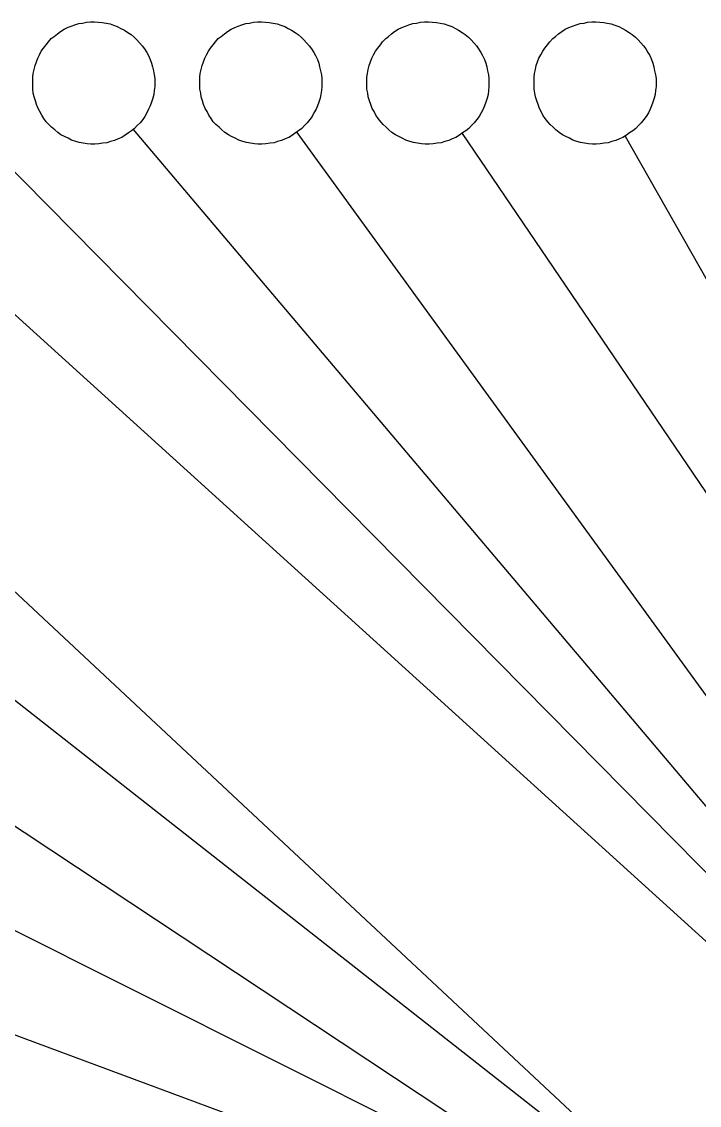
# Model space of a CAD drawing. Extents: x 9 to 432, y 44 to 411.
# Drawn here: x 36.9 to 79.7, y 121.8 to 190.2 of the extents above; entities that cross this region are included whole.
import ezdxf

# ---------------------------------------------------------------- set-up
doc = ezdxf.new("R2010")
doc.units = 0
doc.layers.get('0').update_dxf_attribs({"linetype": 'CONTINUOUS'})

msp = doc.modelspace()

# ---------------------------------------------------------------- linework, layer by layer
at = {"color": 7}
for p, q in [((39.144222, 189.454367), (39.341778, 189.595478)), ((39.341778, 189.595478), (39.567556, 189.736589)), ((39.567556, 189.736589), (39.793333, 189.849478)), ((39.793333, 189.849478), (40.019111, 189.934144)), ((40.019111, 189.934144), (40.244889, 190.018811)), ((40.244889, 190.018811), (40.498889, 190.103478)), ((40.498889, 190.103478), (40.724667, 190.1317)), ((40.724667, 190.1317), (40.978667, 190.188144)), ((40.978667, 190.188144), (41.232667, 190.216367)), ((41.232667, 190.216367), (41.486667, 190.216367)), ((41.486667, 190.216367), (41.740667, 190.188144)), ((41.740667, 190.188144), (41.966444, 190.159922)), ((41.966444, 190.159922), (42.220444, 190.1317)), ((42.220444, 190.1317), (42.474444, 190.075256)), ((42.474444, 190.075256), (42.700222, 189.990589)), ((42.700222, 189.990589), (42.926, 189.905922)), ((42.926, 189.905922), (43.151778, 189.793033)), ((43.151778, 189.793033), (43.377556, 189.680144)), ((43.377556, 189.680144), (43.603333, 189.539033)), ((43.603333, 189.539033), (43.800889, 189.397922)), ((49.699333, 189.454367), (49.896889, 189.595478)), ((49.896889, 189.595478), (50.122667, 189.736589)), ((50.122667, 189.736589), (50.348444, 189.849478)), ((50.348444, 189.849478), (50.574222, 189.934144)), ((50.574222, 189.934144), (50.8, 190.018811)), ((50.8, 190.018811), (51.054, 190.103478)), ((51.054, 190.103478), (51.279778, 190.1317)), ((51.279778, 190.1317), (51.533778, 190.188144)), ((51.533778, 190.188144), (51.787778, 190.216367)), ((51.787778, 190.216367), (52.041778, 190.216367)), ((52.041778, 190.216367), (52.295778, 190.188144)), ((52.295778, 190.188144), (52.521556, 190.159922)), ((52.521556, 190.159922), (52.775556, 190.1317)), ((52.775556, 190.1317), (53.029556, 190.075256)), ((53.029556, 190.075256), (53.255333, 189.990589)), ((53.255333, 189.990589), (53.509333, 189.905922)), ((53.509333, 189.905922), (53.735111, 189.793033)), ((53.735111, 189.793033), (53.932667, 189.680144)), ((53.932667, 189.680144), (54.158444, 189.539033)), ((54.158444, 189.539033), (54.356, 189.397922)), ((60.254444, 189.454367), (60.452, 189.595478)), ((60.452, 189.595478), (60.677778, 189.736589)), ((60.677778, 189.736589), (60.903556, 189.849478)), ((60.903556, 189.849478), (61.129333, 189.934144)), ((61.129333, 189.934144), (61.355111, 190.018811)), ((61.355111, 190.018811), (61.609111, 190.103478)), ((61.609111, 190.103478), (61.834889, 190.1317)), ((61.834889, 190.1317), (62.088889, 190.188144)), ((62.088889, 190.188144), (62.342889, 190.216367)), ((62.342889, 190.216367), (62.596889, 190.216367)), ((62.596889, 190.216367), (62.850889, 190.188144)), ((62.850889, 190.188144), (63.104889, 190.159922)), ((63.104889, 190.159922), (63.330667, 190.1317)), ((63.330667, 190.1317), (63.584667, 190.075256)), ((63.584667, 190.075256), (63.810444, 189.990589)), ((63.810444, 189.990589), (64.064444, 189.905922)), ((64.064444, 189.905922), (64.290222, 189.793033)), ((64.290222, 189.793033), (64.487778, 189.680144)), ((64.487778, 189.680144), (64.713556, 189.539033)), ((64.713556, 189.539033), (64.911111, 189.397922)), ((70.809556, 189.454367), (71.007111, 189.595478)), ((71.007111, 189.595478), (71.232889, 189.736589)), ((71.232889, 189.736589), (71.458667, 189.849478)), ((71.458667, 189.849478), (71.684444, 189.934144)), ((71.684444, 189.934144), (71.910222, 190.018811)), ((71.910222, 190.018811), (72.164222, 190.103478)), ((72.164222, 190.103478), (72.418222, 190.1317)), ((72.418222, 190.1317), (72.644, 190.188144)), ((72.644, 190.188144), (72.898, 190.216367)), ((72.898, 190.216367), (73.152, 190.216367)), ((73.152, 190.216367), (73.406, 190.188144)), ((73.406, 190.188144), (73.66, 190.159922)), ((73.66, 190.159922), (73.885778, 190.1317)), ((73.885778, 190.1317), (74.139778, 190.075256)), ((74.139778, 190.075256), (74.365556, 189.990589)), ((74.365556, 189.990589), (74.619556, 189.905922)), ((74.619556, 189.905922), (74.845333, 189.793033)), ((74.845333, 189.793033), (75.042889, 189.680144)), ((75.042889, 189.680144), (75.268667, 189.539033)), ((75.268667, 189.539033), (75.466222, 189.397922)), ((38.438667, 188.748811), (38.579778, 188.946367)), ((38.579778, 188.946367), (38.749111, 189.143922)), ((38.749111, 189.143922), (38.946667, 189.285033)), ((38.946667, 189.285033), (39.144222, 189.454367)), ((43.800889, 189.397922), (43.998444, 189.228589)), ((43.998444, 189.228589), (44.167778, 189.059256)), ((44.167778, 189.059256), (44.337111, 188.889922)), ((44.337111, 188.889922), (44.506444, 188.692367)), ((48.993778, 188.748811), (49.134889, 188.946367)), ((49.134889, 188.946367), (49.304222, 189.143922)), ((49.304222, 189.143922), (49.501778, 189.285033)), ((49.501778, 189.285033), (49.699333, 189.454367)), ((54.356, 189.397922), (54.553556, 189.228589)), ((54.553556, 189.228589), (54.722889, 189.059256)), ((54.722889, 189.059256), (54.892222, 188.889922)), ((54.892222, 188.889922), (55.061556, 188.692367)), ((59.548889, 188.748811), (59.69, 188.946367)), ((59.69, 188.946367), (59.887556, 189.143922)), ((59.887556, 189.143922), (60.056889, 189.285033)), ((60.056889, 189.285033), (60.254444, 189.454367)), ((64.911111, 189.397922), (65.108667, 189.228589)), ((65.108667, 189.228589), (65.278, 189.059256)), ((65.278, 189.059256), (65.447333, 188.889922)), ((65.447333, 188.889922), (65.616667, 188.692367)), ((70.104, 188.748811), (70.245111, 188.946367)), ((70.245111, 188.946367), (70.442667, 189.143922)), ((70.442667, 189.143922), (70.612, 189.285033)), ((70.612, 189.285033), (70.809556, 189.454367)), ((75.466222, 189.397922), (75.663778, 189.228589)), ((75.663778, 189.228589), (75.833111, 189.059256)), ((75.833111, 189.059256), (76.002444, 188.889922)), ((76.002444, 188.889922), (76.171778, 188.692367)), ((38.015333, 188.127922), (38.128222, 188.3537)), ((38.128222, 188.3537), (38.269333, 188.551256)), ((38.269333, 188.551256), (38.438667, 188.748811)), ((44.506444, 188.692367), (44.647556, 188.494811)), ((44.647556, 188.494811), (44.788667, 188.269033)), ((44.788667, 188.269033), (44.901556, 188.071478)), ((48.570444, 188.127922), (48.683333, 188.3537)), ((48.683333, 188.3537), (48.824444, 188.551256)), ((48.824444, 188.551256), (48.993778, 188.748811)), ((55.061556, 188.692367), (55.202667, 188.494811)), ((55.202667, 188.494811), (55.343778, 188.269033)), ((55.343778, 188.269033), (55.456667, 188.071478)), ((59.125556, 188.127922), (59.238444, 188.3537)), ((59.238444, 188.3537), (59.379556, 188.551256)), ((59.379556, 188.551256), (59.548889, 188.748811)), ((65.616667, 188.692367), (65.757778, 188.494811)), ((65.757778, 188.494811), (65.898889, 188.269033)), ((65.898889, 188.269033), (66.011778, 188.071478)), ((69.680667, 188.127922), (69.821778, 188.3537)), ((69.821778, 188.3537), (69.934667, 188.551256)), ((69.934667, 188.551256), (70.104, 188.748811)), ((76.171778, 188.692367), (76.312889, 188.494811)), ((76.312889, 188.494811), (76.454, 188.269033)), ((76.454, 188.269033), (76.566889, 188.071478)), ((37.733111, 187.450589), (37.817778, 187.676367)), ((37.817778, 187.676367), (37.902444, 187.902144)), ((37.902444, 187.902144), (38.015333, 188.127922)), ((44.901556, 188.071478), (45.014444, 187.817478)), ((45.014444, 187.817478), (45.099111, 187.5917)), ((45.099111, 187.5917), (45.155556, 187.365922)), ((48.288222, 187.450589), (48.372889, 187.676367)), ((48.372889, 187.676367), (48.457556, 187.902144)), ((48.457556, 187.902144), (48.570444, 188.127922)), ((55.456667, 188.071478), (55.569556, 187.817478)), ((55.569556, 187.817478), (55.654222, 187.5917)), ((55.654222, 187.5917), (55.710667, 187.365922)), ((58.843333, 187.450589), (58.928, 187.676367)), ((58.928, 187.676367), (59.012667, 187.902144)), ((59.012667, 187.902144), (59.125556, 188.127922)), ((66.011778, 188.071478), (66.124667, 187.817478)), ((66.124667, 187.817478), (66.209333, 187.5917)), ((66.209333, 187.5917), (66.265778, 187.365922)), ((69.398444, 187.450589), (69.483111, 187.676367)), ((69.483111, 187.676367), (69.567778, 187.902144)), ((69.567778, 187.902144), (69.680667, 188.127922)), ((76.566889, 188.071478), (76.679778, 187.817478)), ((76.679778, 187.817478), (76.764444, 187.5917)), ((76.764444, 187.5917), (76.820889, 187.365922)), ((37.592, 186.716811), (37.620222, 186.942589)), ((37.620222, 186.942589), (37.676667, 187.196589)), ((37.676667, 187.196589), (37.733111, 187.450589)), ((45.155556, 187.365922), (45.212, 187.111922)), ((45.212, 187.111922), (45.268444, 186.857922)), ((45.268444, 186.857922), (45.296667, 186.632144)), ((48.147111, 186.716811), (48.175333, 186.942589)), ((48.175333, 186.942589), (48.231778, 187.196589)), ((48.231778, 187.196589), (48.288222, 187.450589)), ((55.710667, 187.365922), (55.767111, 187.111922)), ((55.767111, 187.111922), (55.823556, 186.857922)), ((55.823556, 186.857922), (55.851778, 186.632144)), ((58.702222, 186.716811), (58.730444, 186.942589)), ((58.730444, 186.942589), (58.786889, 187.196589)), ((58.786889, 187.196589), (58.843333, 187.450589)), ((66.265778, 187.365922), (66.322222, 187.111922)), ((66.322222, 187.111922), (66.378667, 186.857922)), ((66.378667, 186.857922), (66.406889, 186.632144)), ((69.257333, 186.716811), (69.285556, 186.942589)), ((69.285556, 186.942589), (69.342, 187.196589)), ((69.342, 187.196589), (69.398444, 187.450589)), ((76.820889, 187.365922), (76.877333, 187.111922)), ((76.877333, 187.111922), (76.933778, 186.857922)), ((76.933778, 186.857922), (76.962, 186.632144)), ((37.592, 186.462811), (37.592, 186.716811)), ((37.592, 186.208811), (37.592, 186.462811)), ((37.592, 185.954811), (37.592, 186.208811)), ((45.296667, 186.124144), (45.268444, 185.870144)), ((45.296667, 186.632144), (45.296667, 186.378144)), ((45.296667, 186.378144), (45.296667, 186.124144)), ((48.147111, 186.462811), (48.147111, 186.716811)), ((48.147111, 186.208811), (48.147111, 186.462811)), ((48.147111, 185.954811), (48.147111, 186.208811)), ((55.851778, 186.124144), (55.823556, 185.870144)), ((55.851778, 186.632144), (55.851778, 186.378144)), ((55.851778, 186.378144), (55.851778, 186.124144)), ((58.702222, 186.462811), (58.702222, 186.716811)), ((58.702222, 186.208811), (58.702222, 186.462811)), ((58.702222, 185.954811), (58.702222, 186.208811)), ((66.406889, 186.124144), (66.378667, 185.870144)), ((66.406889, 186.632144), (66.406889, 186.378144)), ((66.406889, 186.378144), (66.406889, 186.124144)), ((69.257333, 186.462811), (69.257333, 186.716811)), ((69.257333, 186.208811), (69.257333, 186.462811)), ((69.257333, 185.954811), (69.257333, 186.208811)), ((76.962, 186.124144), (76.933778, 185.870144)), ((76.962, 186.632144), (76.962, 186.378144)), ((76.962, 186.378144), (76.962, 186.124144)), ((37.620222, 185.700811), (37.592, 185.954811)), ((37.676667, 185.475033), (37.620222, 185.700811)), ((37.761333, 185.221033), (37.676667, 185.475033)), ((45.240222, 185.616144), (45.183778, 185.390367)), ((45.268444, 185.870144), (45.240222, 185.616144)), ((48.203556, 185.700811), (48.147111, 185.954811)), ((48.231778, 185.475033), (48.203556, 185.700811)), ((48.316444, 185.221033), (48.231778, 185.475033)), ((55.795333, 185.616144), (55.738889, 185.390367)), ((55.823556, 185.870144), (55.795333, 185.616144)), ((58.758667, 185.700811), (58.702222, 185.954811)), ((58.786889, 185.475033), (58.758667, 185.700811)), ((58.871556, 185.221033), (58.786889, 185.475033)), ((66.350444, 185.616144), (66.294, 185.390367)), ((66.378667, 185.870144), (66.350444, 185.616144)), ((69.313778, 185.700811), (69.257333, 185.954811)), ((69.342, 185.475033), (69.313778, 185.700811)), ((69.426667, 185.221033), (69.342, 185.475033)), ((76.905556, 185.616144), (76.849111, 185.390367)), ((76.933778, 185.870144), (76.905556, 185.616144)), ((37.817778, 184.995256), (37.761333, 185.221033)), ((37.930667, 184.741256), (37.817778, 184.995256)), ((45.014444, 184.910589), (44.901556, 184.684811)), ((45.099111, 185.136367), (45.014444, 184.910589)), ((45.183778, 185.390367), (45.099111, 185.136367)), ((48.372889, 184.995256), (48.316444, 185.221033)), ((48.485778, 184.741256), (48.372889, 184.995256)), ((55.569556, 184.910589), (55.484889, 184.684811)), ((55.654222, 185.136367), (55.569556, 184.910589)), ((55.738889, 185.390367), (55.654222, 185.136367)), ((58.956222, 184.995256), (58.871556, 185.221033)), ((59.040889, 184.741256), (58.956222, 184.995256)), ((66.124667, 184.910589), (66.04, 184.684811)), ((66.209333, 185.136367), (66.124667, 184.910589)), ((66.294, 185.390367), (66.209333, 185.136367)), ((69.511333, 184.995256), (69.426667, 185.221033)), ((69.596, 184.741256), (69.511333, 184.995256)), ((76.679778, 184.910589), (76.595111, 184.684811)), ((76.764444, 185.136367), (76.679778, 184.910589)), ((76.849111, 185.390367), (76.764444, 185.136367)), ((38.043556, 184.5437), (37.930667, 184.741256)), ((38.156444, 184.317922), (38.043556, 184.5437)), ((38.297556, 184.092144), (38.156444, 184.317922)), ((38.438667, 183.894589), (38.297556, 184.092144)), ((44.675778, 184.233256), (44.534667, 184.0357)), ((44.788667, 184.459033), (44.675778, 184.233256)), ((44.901556, 184.684811), (44.788667, 184.459033)), ((48.598667, 184.5437), (48.485778, 184.741256)), ((48.711556, 184.317922), (48.598667, 184.5437)), ((48.852667, 184.092144), (48.711556, 184.317922)), ((48.993778, 183.894589), (48.852667, 184.092144)), ((55.230889, 184.233256), (55.089778, 184.0357)), ((55.343778, 184.459033), (55.230889, 184.233256)), ((55.484889, 184.684811), (55.343778, 184.459033)), ((59.153778, 184.5437), (59.040889, 184.741256)), ((59.266667, 184.317922), (59.153778, 184.5437)), ((59.407778, 184.092144), (59.266667, 184.317922)), ((59.577111, 183.894589), (59.407778, 184.092144)), ((65.786, 184.233256), (65.644889, 184.0357)), ((65.927111, 184.459033), (65.786, 184.233256)), ((66.04, 184.684811), (65.927111, 184.459033)), ((69.708889, 184.5437), (69.596, 184.741256)), ((69.821778, 184.317922), (69.708889, 184.5437)), ((69.962889, 184.092144), (69.821778, 184.317922)), ((70.132222, 183.894589), (69.962889, 184.092144)), ((76.341111, 184.233256), (76.2, 184.0357)), ((76.482222, 184.459033), (76.341111, 184.233256)), ((76.595111, 184.684811), (76.482222, 184.459033)), ((23.170444, 183.753478), (82.719333, 129.792589)), ((33.584444, 183.612367), (99.285778, 117.064367)), ((38.608, 183.725256), (38.438667, 183.894589)), ((38.777333, 183.555922), (38.608, 183.725256)), ((38.974889, 183.386589), (38.777333, 183.555922)), ((39.172444, 183.217256), (38.974889, 183.386589)), ((44.026667, 183.471256), (43.829111, 183.330144)), ((43.942, 183.414811), (93.330889, 125.051256)), ((44.196, 183.668811), (44.026667, 183.471256)), ((44.365333, 183.838144), (44.196, 183.668811)), ((44.534667, 184.0357), (44.365333, 183.838144)), ((49.163111, 183.725256), (48.993778, 183.894589)), ((49.360667, 183.555922), (49.163111, 183.725256)), ((49.53, 183.386589), (49.360667, 183.555922)), ((49.727556, 183.217256), (49.53, 183.386589)), ((54.581778, 183.471256), (54.384222, 183.330144)), ((54.751111, 183.668811), (54.581778, 183.471256)), ((54.920444, 183.838144), (54.751111, 183.668811)), ((55.089778, 184.0357), (54.920444, 183.838144)), ((59.718222, 183.725256), (59.577111, 183.894589)), ((59.915778, 183.555922), (59.718222, 183.725256)), ((60.085111, 183.386589), (59.915778, 183.555922)), ((60.282667, 183.217256), (60.085111, 183.386589)), ((65.136889, 183.471256), (64.939333, 183.330144)), ((65.306222, 183.668811), (65.136889, 183.471256)), ((65.475556, 183.838144), (65.306222, 183.668811)), ((65.644889, 184.0357), (65.475556, 183.838144)), ((70.273333, 183.725256), (70.132222, 183.894589)), ((70.470889, 183.555922), (70.273333, 183.725256)), ((70.640222, 183.386589), (70.470889, 183.555922)), ((70.837778, 183.217256), (70.640222, 183.386589)), ((75.692, 183.471256), (75.494444, 183.330144)), ((75.861333, 183.668811), (75.692, 183.471256)), ((76.030667, 183.838144), (75.861333, 183.668811)), ((76.2, 184.0357), (76.030667, 183.838144)), ((39.37, 183.076144), (39.172444, 183.217256)), ((39.595778, 182.963256), (39.37, 183.076144)), ((39.821556, 182.850367), (39.595778, 182.963256)), ((40.047333, 182.737478), (39.821556, 182.850367)), ((40.301333, 182.652811), (40.047333, 182.737478)), ((42.756667, 182.709256), (42.502667, 182.652811)), ((42.982444, 182.822144), (42.756667, 182.709256)), ((43.208222, 182.906811), (42.982444, 182.822144)), ((43.434, 183.047922), (43.208222, 182.906811)), ((43.631556, 183.189033), (43.434, 183.047922)), ((43.829111, 183.330144), (43.631556, 183.189033)), ((49.953333, 183.076144), (49.727556, 183.217256)), ((50.150889, 182.963256), (49.953333, 183.076144)), ((50.376667, 182.850367), (50.150889, 182.963256)), ((50.602444, 182.737478), (50.376667, 182.850367)), ((50.856444, 182.652811), (50.602444, 182.737478)), ((53.311778, 182.709256), (53.057778, 182.652811)), ((53.537556, 182.822144), (53.311778, 182.709256)), ((53.763333, 182.906811), (53.537556, 182.822144)), ((53.989111, 183.047922), (53.763333, 182.906811)), ((54.186667, 183.189033), (53.989111, 183.047922)), ((54.384222, 183.330144), (54.186667, 183.189033)), ((54.271333, 183.217256), (85.174667, 140.686367)), ((60.508444, 183.076144), (60.282667, 183.217256)), ((60.706, 182.963256), (60.508444, 183.076144)), ((60.931778, 182.850367), (60.706, 182.963256)), ((61.157556, 182.737478), (60.931778, 182.850367)), ((61.411556, 182.652811), (61.157556, 182.737478)), ((63.866889, 182.709256), (63.612889, 182.652811)), ((64.092667, 182.822144), (63.866889, 182.709256)), ((64.318444, 182.906811), (64.092667, 182.822144)), ((64.544222, 183.047922), (64.318444, 182.906811)), ((64.741778, 183.189033), (64.544222, 183.047922)), ((64.713556, 183.160811), (110.151333, 116.245922)), ((64.939333, 183.330144), (64.741778, 183.189033)), ((71.063556, 183.076144), (70.837778, 183.217256)), ((71.261111, 182.963256), (71.063556, 183.076144)), ((71.486889, 182.850367), (71.261111, 182.963256)), ((71.712667, 182.737478), (71.486889, 182.850367)), ((71.966667, 182.652811), (71.712667, 182.737478)), ((74.422, 182.709256), (74.168, 182.652811)), ((74.647778, 182.822144), (74.422, 182.709256)), ((74.873556, 182.906811), (74.647778, 182.822144)), ((75.099333, 183.047922), (74.873556, 182.906811)), ((75.014667, 182.991478), (100.527556, 138.005256)), ((75.296889, 183.189033), (75.099333, 183.047922)), ((75.494444, 183.330144), (75.296889, 183.189033)), ((40.527111, 182.596367), (40.301333, 182.652811)), ((40.781111, 182.539922), (40.527111, 182.596367)), ((41.035111, 182.5117), (40.781111, 182.539922)), ((41.260889, 182.483478), (41.035111, 182.5117)), ((41.514889, 182.483478), (41.260889, 182.483478)), ((41.768889, 182.5117), (41.514889, 182.483478)), ((42.022889, 182.539922), (41.768889, 182.5117)), ((42.276889, 182.568144), (42.022889, 182.539922)), ((42.502667, 182.652811), (42.276889, 182.568144)), ((51.082222, 182.596367), (50.856444, 182.652811)), ((51.336222, 182.539922), (51.082222, 182.596367)), ((51.590222, 182.5117), (51.336222, 182.539922)), ((51.816, 182.483478), (51.590222, 182.5117)), ((52.07, 182.483478), (51.816, 182.483478)), ((52.324, 182.5117), (52.07, 182.483478)), ((52.578, 182.539922), (52.324, 182.5117)), ((52.832, 182.568144), (52.578, 182.539922)), ((53.057778, 182.652811), (52.832, 182.568144)), ((61.637333, 182.596367), (61.411556, 182.652811)), ((61.891333, 182.539922), (61.637333, 182.596367)), ((62.145333, 182.5117), (61.891333, 182.539922)), ((62.371111, 182.483478), (62.145333, 182.5117)), ((62.625111, 182.483478), (62.371111, 182.483478)), ((62.879111, 182.5117), (62.625111, 182.483478)), ((63.133111, 182.539922), (62.879111, 182.5117)), ((63.387111, 182.568144), (63.133111, 182.539922)), ((63.612889, 182.652811), (63.387111, 182.568144)), ((72.192444, 182.596367), (71.966667, 182.652811)), ((72.446444, 182.539922), (72.192444, 182.596367)), ((72.700444, 182.5117), (72.446444, 182.539922)), ((72.954444, 182.483478), (72.700444, 182.5117)), ((73.180222, 182.483478), (72.954444, 182.483478)), ((73.434222, 182.5117), (73.180222, 182.483478)), ((73.688222, 182.539922), (73.434222, 182.5117)), ((73.942222, 182.568144), (73.688222, 182.539922)), ((74.168, 182.652811), (73.942222, 182.568144)), ((16.086667, 173.254811), (78.74, 114.721922)), ((16.284222, 163.179478), (82.296, 111.419922)), ((16.481778, 152.624367), (77.554667, 112.238367)), ((16.707556, 142.718367), (79.558444, 111.250589)), ((16.876889, 133.4897), (82.493556, 109.190367))]:
    msp.add_line(p, q, dxfattribs=at)

doc.saveas('drawing.dxf')
